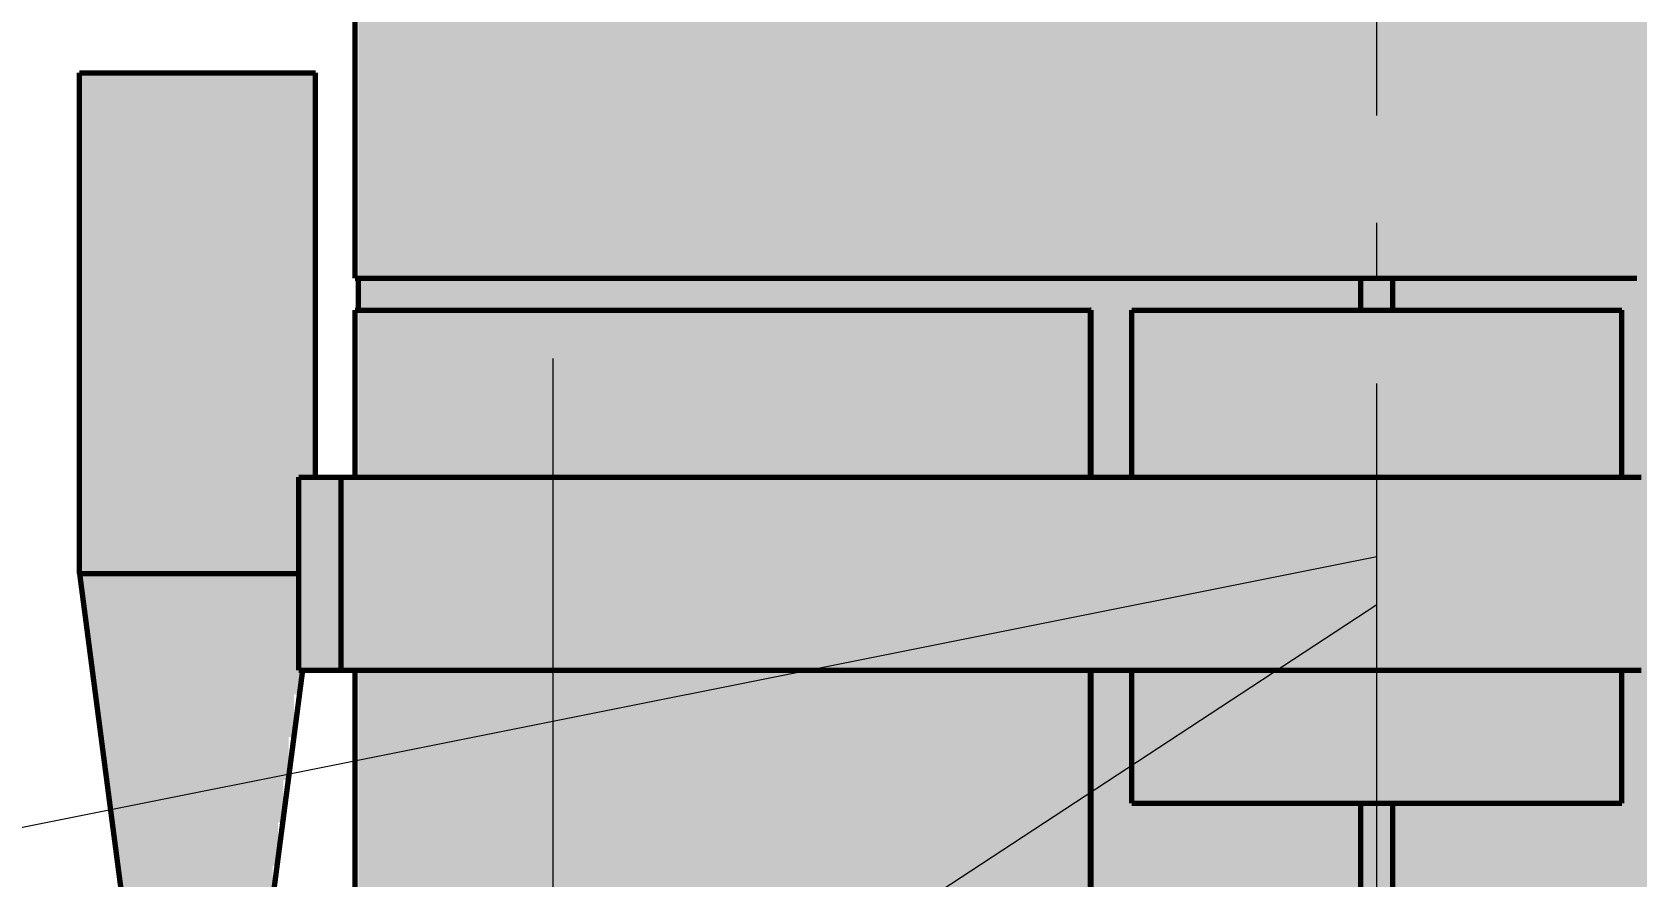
# Model space of a CAD drawing. Header units: millimetres. Extents: x 0 to 2208, y 0 to 420.
# Drawn here: x 1980.29 to 2010.22, y 251.79 to 267.56 of the extents above; entities that cross this region are included whole.
import ezdxf

# ---------------------------------------------------------------- set-up
doc = ezdxf.new("R2010")
doc.units = ezdxf.units.MM
doc.linetypes.add('IRAM-F-TRAZO-PUNTO', pattern=[20, 15, -2, 1, -2])
for name, color, linetype, lineweight in [('01-VISIBLE', 7, 'CONTINUOUS', 70), ('03-EJE', 1, 'IRAM-F-TRAZO-PUNTO', 18), ('04-COTA', 3, 'CONTINUOUS', 18), ('08-FINA', 5, 'CONTINUOUS', 18), ('13-GRAFICA', 30, 'CONTINUOUS', 18)]:
    doc.layers.add(name, color=color, linetype=linetype, lineweight=lineweight)
doc.styles.add('ISO3098', font='isocpeur.ttf')
doc.dimstyles.new('FLAMA-IRAM', dxfattribs={"dimtxt": 3.5, "dimasz": 3.5, "dimexe": 2, "dimexo": 1.5, "dimgap": 1, "dimtad": 1, "dimdec": 1, "dimtxsty": 'ISO3098', "dimblk": 'IRAM_FLECHA', "dimblk1": 'IRAM_FLECHA', "dimblk2": 'IRAM_FLECHA', "dimcen": 2.5, "dimclrd": 256, "dimclre": 256, "dimclrt": 256, "dimazin": 3, "dimtfac": 1, "dimtmove": 0, "dimatfit": 3, "dimlwd": 18, "dimlwe": 18})

# ---------------------------------------------------------------- blocks, each defined once
blk = doc.blocks.new('IRAM_FLECHA')
blk.add_solid([(0, 0), (-1, 0.125), (-1, -0.125)])

msp = doc.modelspace()

# ---------------------------------------------------------------- hatches: boundary and pattern name
at = {"layer": '08-FINA'}
h = msp.add_hatch(color=7, dxfattribs=at)
h.dxf.hatch_style = 1
h.paths.add_polyline_path([(2005.373, 257.767), (2002.843, 257.669), (2003, 256.884)])
h = msp.add_hatch(color=7, dxfattribs=at)
h.dxf.hatch_style = 1
h.paths.add_polyline_path([(2005.373, 256.867), (2003.063, 255.83), (2003.502, 255.161)])
at = {"layer": '13-GRAFICA', "true_color": 0xc4c8ce}
h = msp.add_hatch(color=7, dxfattribs=at)
h.dxf.hatch_style = 1
h.paths.add_polyline_path([(2024.373, 323.5), (2024.373, 259.3), (2020.473, 259.3), (2020.473, 261.8), (2010.673, 261.8), (2010.673, 259.3), (2009.973, 259.3), (2009.973, 262.4), (2005.673, 262.4), (2005.673, 263), (2024.273, 263), (2024.273, 301.2), (2005.673, 301.2), (2005.673, 323), (2005.073, 323), (2005.073, 301.2), (1986.473, 301.2), (1986.473, 263), (2005.073, 263), (2005.073, 262.4), (2000.773, 262.4), (2000.773, 259.3), (2000.073, 259.3), (2000.073, 262.4), (1986.373, 262.4), (1986.373, 323.5)])
at = {"layer": '13-GRAFICA', "true_color": 0xffffff}
h = msp.add_hatch(color=7, dxfattribs=at)
h.dxf.hatch_style = 1
h.paths.add_polyline_path([(1986.473, 263), (1986.473, 301.2), (2024.273, 301.2), (2024.273, 263)])
at = {"layer": '13-GRAFICA', "true_color": 0x005eaa}
h = msp.add_hatch(color=7, dxfattribs=at)
h.dxf.hatch_style = 1
h.paths.add_polyline_path([(1993.697, 265.833), (1993.69, 265.742), (1993.678, 265.652), (1993.662, 265.563), (1993.641, 265.476), (1993.615, 265.39), (1993.586, 265.307), (1993.552, 265.227), (1993.514, 265.149), (1993.472, 265.075), (1993.427, 265.004), (1993.378, 264.938), (1993.326, 264.875), (1993.272, 264.817), (1993.214, 264.764), (1993.154, 264.716), (1993.093, 264.673), (1993.029, 264.635), (1992.964, 264.603), (1992.897, 264.577), (1992.83, 264.556), (1992.762, 264.541), (1992.694, 264.532), (1992.626, 264.529), (1992.558, 264.532), (1992.491, 264.541), (1992.424, 264.556), (1992.359, 264.577), (1992.295, 264.603), (1992.233, 264.635), (1992.172, 264.673), (1992.114, 264.716), (1992.058, 264.764), (1992.005, 264.817), (1991.955, 264.875), (1991.907, 264.938), (1991.863, 265.004), (1991.822, 265.075), (1991.785, 265.149), (1991.751, 265.227), (1991.72, 265.307), (1991.694, 265.39), (1991.672, 265.476), (1991.653, 265.563), (1991.639, 265.652), (1991.628, 265.742), (1991.622, 265.833), (1991.62, 265.924), (1991.622, 266.015), (1991.628, 266.106), (1991.639, 266.196), (1991.653, 266.285), (1991.672, 266.373), (1991.694, 266.458), (1991.72, 266.541), (1991.751, 266.622), (1991.785, 266.699), (1991.822, 266.773), (1991.863, 266.844), (1991.907, 266.911), (1991.955, 266.973), (1992.005, 267.031), (1992.058, 267.084), (1992.114, 267.132), (1992.172, 267.175), (1992.233, 267.213), (1992.295, 267.245), (1992.359, 267.272), (1992.424, 267.292), (1992.491, 267.307), (1992.558, 267.316), (1992.626, 267.319), (1992.694, 267.316), (1992.762, 267.307), (1992.83, 267.292), (1992.897, 267.272), (1992.964, 267.245), (1993.029, 267.213), (1993.093, 267.175), (1993.154, 267.132), (1993.214, 267.084), (1993.272, 267.031), (1993.326, 266.973), (1993.378, 266.911), (1993.427, 266.844), (1993.472, 266.773), (1993.514, 266.699), (1993.552, 266.622), (1993.586, 266.541), (1993.615, 266.458), (1993.641, 266.373), (1993.662, 266.285), (1993.678, 266.196), (1993.69, 266.106), (1993.697, 266.015), (1993.699, 265.924)])
at = {"layer": '13-GRAFICA', "true_color": 0x009146}
h = msp.add_hatch(color=7, dxfattribs=at)
h.dxf.hatch_style = 1
h.paths.add_polyline_path([(1999.869, 265.833), (1999.86, 265.742), (1999.846, 265.652), (1999.826, 265.563), (1999.801, 265.476), (1999.77, 265.39), (1999.734, 265.307), (1999.693, 265.227), (1999.647, 265.149), (1999.596, 265.075), (1999.541, 265.004), (1999.482, 264.938), (1999.418, 264.875), (1999.351, 264.817), (1999.281, 264.764), (1999.207, 264.716), (1999.131, 264.673), (1999.053, 264.635), (1998.972, 264.603), (1998.89, 264.577), (1998.806, 264.556), (1998.722, 264.541), (1998.637, 264.532), (1998.551, 264.529), (1998.466, 264.532), (1998.382, 264.541), (1998.298, 264.556), (1998.215, 264.577), (1998.134, 264.603), (1998.055, 264.635), (1997.979, 264.673), (1997.904, 264.716), (1997.833, 264.764), (1997.765, 264.817), (1997.7, 264.875), (1997.639, 264.938), (1997.582, 265.004), (1997.529, 265.075), (1997.481, 265.149), (1997.437, 265.227), (1997.398, 265.307), (1997.364, 265.39), (1997.334, 265.476), (1997.31, 265.563), (1997.292, 265.652), (1997.278, 265.742), (1997.27, 265.833), (1997.267, 265.924), (1997.27, 266.015), (1997.278, 266.106), (1997.292, 266.196), (1997.31, 266.285), (1997.334, 266.373), (1997.364, 266.458), (1997.398, 266.541), (1997.437, 266.622), (1997.481, 266.699), (1997.529, 266.773), (1997.582, 266.844), (1997.639, 266.911), (1997.7, 266.973), (1997.765, 267.031), (1997.833, 267.084), (1997.904, 267.132), (1997.979, 267.175), (1998.055, 267.213), (1998.134, 267.245), (1998.215, 267.272), (1998.298, 267.292), (1998.382, 267.307), (1998.466, 267.316), (1998.551, 267.319), (1998.637, 267.316), (1998.722, 267.307), (1998.806, 267.292), (1998.89, 267.272), (1998.972, 267.245), (1999.053, 267.213), (1999.131, 267.175), (1999.207, 267.132), (1999.281, 267.084), (1999.351, 267.031), (1999.418, 266.973), (1999.482, 266.911), (1999.541, 266.844), (1999.596, 266.773), (1999.647, 266.699), (1999.693, 266.622), (1999.734, 266.541), (1999.77, 266.458), (1999.801, 266.373), (1999.826, 266.285), (1999.846, 266.196), (1999.86, 266.106), (1999.869, 266.015), (1999.872, 265.924)])
at = {"layer": '13-GRAFICA', "true_color": 0xffd200}
h = msp.add_hatch(color=7, dxfattribs=at)
h.dxf.hatch_style = 1
h.paths.add_polyline_path([(2006.764, 265.833), (2006.755, 265.742), (2006.74, 265.652), (2006.719, 265.563), (2006.693, 265.476), (2006.661, 265.39), (2006.623, 265.307), (2006.58, 265.227), (2006.532, 265.149), (2006.479, 265.075), (2006.421, 265.004), (2006.359, 264.938), (2006.292, 264.875), (2006.222, 264.817), (2006.148, 264.764), (2006.07, 264.716), (2005.99, 264.673), (2005.907, 264.635), (2005.821, 264.603), (2005.734, 264.577), (2005.645, 264.556), (2005.555, 264.541), (2005.464, 264.532), (2005.373, 264.529), (2005.282, 264.532), (2005.191, 264.541), (2005.101, 264.556), (2005.012, 264.577), (2004.925, 264.603), (2004.839, 264.635), (2004.756, 264.673), (2004.676, 264.716), (2004.598, 264.764), (2004.524, 264.817), (2004.454, 264.875), (2004.387, 264.938), (2004.325, 265.004), (2004.267, 265.075), (2004.214, 265.149), (2004.166, 265.227), (2004.123, 265.307), (2004.085, 265.39), (2004.053, 265.476), (2004.027, 265.563), (2004.006, 265.652), (2003.991, 265.742), (2003.982, 265.833), (2003.979, 265.924), (2003.982, 266.015), (2003.991, 266.106), (2004.006, 266.196), (2004.027, 266.285), (2004.053, 266.373), (2004.085, 266.458), (2004.123, 266.541), (2004.166, 266.622), (2004.214, 266.699), (2004.267, 266.773), (2004.325, 266.844), (2004.387, 266.911), (2004.454, 266.973), (2004.524, 267.031), (2004.598, 267.084), (2004.676, 267.132), (2004.756, 267.175), (2004.839, 267.213), (2004.925, 267.245), (2005.012, 267.272), (2005.101, 267.292), (2005.191, 267.307), (2005.282, 267.316), (2005.373, 267.319), (2005.464, 267.316), (2005.555, 267.307), (2005.645, 267.292), (2005.734, 267.272), (2005.821, 267.245), (2005.907, 267.213), (2005.99, 267.175), (2006.07, 267.132), (2006.148, 267.084), (2006.222, 267.031), (2006.292, 266.973), (2006.359, 266.911), (2006.421, 266.844), (2006.479, 266.773), (2006.532, 266.699), (2006.58, 266.622), (2006.623, 266.541), (2006.661, 266.458), (2006.693, 266.373), (2006.719, 266.285), (2006.74, 266.196), (2006.755, 266.106), (2006.764, 266.015), (2006.767, 265.924)])
at = {"layer": '13-GRAFICA', "true_color": 0x202020}
h = msp.add_hatch(color=7, dxfattribs=at)
h.dxf.hatch_style = 1
h.paths.add_polyline_path([(1984.673, 251.2), (1984.573, 249.8), (1982.173, 249.8), (1982.073, 250.9), (1981.973, 250.9), (1981.973, 251.7), (1981.873, 251.7), (1981.873, 252.5), (1981.773, 252.5), (1981.773, 253.2), (1981.673, 253.2), (1981.673, 254), (1981.573, 254), (1981.573, 254.8), (1981.473, 254.8), (1981.473, 255.5), (1981.373, 255.5), (1981.373, 256.3), (1981.273, 256.3), (1981.273, 257.1), (1981.173, 257.1), (1981.173, 266.8), (1985.573, 266.8), (1985.573, 259.3), (1985.273, 259.3), (1985.273, 255.2), (1985.173, 255.2), (1985.173, 254.4), (1985.073, 254.4), (1985.073, 253.6), (1984.973, 253.6), (1984.973, 252.8), (1984.873, 252.8), (1984.873, 252), (1984.773, 252), (1984.773, 251.2)])
at = {"layer": '13-GRAFICA', "true_color": 0xc81e2d}
h = msp.add_hatch(color=7, dxfattribs=at)
h.dxf.hatch_style = 1
h.paths.add_polyline_path([(1986.554, 264.129), (1986.714, 264.129), (1986.907, 264.129), (1987.131, 264.129), (1987.386, 264.129), (1987.672, 264.129), (1987.989, 264.129), (1988.335, 264.129), (1988.711, 264.129), (1989.115, 264.129), (1989.548, 264.129), (1990.007, 264.129), (1990.493, 264.129), (1991.004, 264.129), (1991.54, 264.129), (1992.099, 264.129), (1992.682, 264.129), (1993.286, 264.129), (1993.911, 264.129), (1994.556, 264.129), (1995.219, 264.129), (1995.899, 264.129), (1996.596, 264.129), (1997.308, 264.129), (1998.034, 264.129), (1998.772, 264.129), (1999.522, 264.129), (2000.281, 264.129), (2001.05, 264.129), (2001.826, 264.129), (2002.608, 264.129), (2003.394, 264.129), (2004.184, 264.129), (2004.977, 264.129), (2005.769, 264.129), (2006.562, 264.129), (2007.352, 264.129), (2008.138, 264.129), (2008.92, 264.129), (2009.696, 264.129), (2010.465, 264.129), (2011.224, 264.129), (2011.974, 264.129), (2012.712, 264.129), (2013.438, 264.129), (2014.15, 264.129), (2014.847, 264.129), (2015.527, 264.129), (2016.19, 264.129), (2016.835, 264.129), (2017.46, 264.129), (2018.064, 264.129), (2018.647, 264.129), (2019.206, 264.129), (2019.742, 264.129), (2020.253, 264.129), (2020.739, 264.129), (2021.198, 264.129), (2021.631, 264.129), (2022.035, 264.129), (2022.411, 264.129), (2022.757, 264.129), (2023.074, 264.129), (2023.36, 264.129), (2023.615, 264.129), (2023.839, 264.129), (2024.032, 264.129), (2024.192, 264.129), (2024.273, 264.129), (2024.273, 263), (1986.473, 263), (1986.473, 264.129)])
at = {"layer": '13-GRAFICA', "true_color": 0xc4c8ce}
h = msp.add_hatch(color=7, dxfattribs=at)
h.dxf.hatch_style = 1
h.paths.add_polyline_path([(2005.673, 263), (2005.673, 262.4), (2005.073, 262.4), (2005.073, 263)])
at = {"layer": '13-GRAFICA', "true_color": 0xffffff}
h = msp.add_hatch(color=7, dxfattribs=at)
h.dxf.hatch_style = 1
h.paths.add_polyline_path([(1986.373, 262.4), (2000.073, 262.4), (2000.073, 259.3), (1986.373, 259.3)])
at = {"layer": '13-GRAFICA', "true_color": 0xe1e1e1}
h = msp.add_hatch(color=7, dxfattribs=at)
h.dxf.hatch_style = 1
h.paths.add_polyline_path([(2000.073, 260.2), (1986.373, 260.2), (1986.373, 262.4), (2000.073, 262.4)])
at = {"layer": '13-GRAFICA', "true_color": 0xd7beeb}
h = msp.add_hatch(color=7, dxfattribs=at)
h.dxf.hatch_style = 1
h.paths.add_polyline_path([(2000.773, 262.4), (2001.273, 262.4), (2001.273, 259.3), (2001.273, 255.6), (2001.273, 253.2), (2000.773, 253.2)])
at = {"layer": '13-GRAFICA', "true_color": 0x6e46a0}
h = msp.add_hatch(color=7, dxfattribs=at)
h.dxf.hatch_style = 1
h.paths.add_polyline_path([(2001.273, 262.4), (2001.273, 259.3), (2001.273, 255.6), (2001.273, 253.2), (2000.773, 253.2), (2000.773, 262.4)])
at = {"layer": '13-GRAFICA', "true_color": 0xd7beeb}
h = msp.add_hatch(color=7, dxfattribs=at)
h.dxf.hatch_style = 1
h.paths.add_polyline_path([(2006.473, 262.4), (2006.473, 259.3), (2001.273, 259.3), (2001.273, 262.4)])
at = {"layer": '13-GRAFICA', "true_color": 0x6e46a0}
h = msp.add_hatch(color=7, dxfattribs=at)
h.dxf.hatch_style = 1
h.paths.add_polyline_path([(2001.526, 262.4), (2001.526, 261.647), (2001.526, 260.053), (2001.526, 259.3), (2001.273, 259.3), (2001.273, 262.4)])
h = msp.add_hatch(color=7, dxfattribs=at)
h.dxf.hatch_style = 1
h.paths.add_polyline_path([(2006.473, 262.4), (2006.473, 261.647), (2001.526, 261.647), (2001.526, 262.4)])
at = {"layer": '13-GRAFICA', "true_color": 0xd7beeb}
h = msp.add_hatch(color=7, dxfattribs=at)
h.dxf.hatch_style = 1
h.paths.add_polyline_path([(2006.973, 262.4), (2006.973, 259.3), (2006.973, 255.6), (2006.973, 253.2), (2006.473, 253.2), (2006.473, 255.6), (2006.473, 259.3), (2006.473, 262.4)])
at = {"layer": '13-GRAFICA', "true_color": 0x6e46a0}
h = msp.add_hatch(color=7, dxfattribs=at)
h.dxf.hatch_style = 1
h.paths.add_polyline_path([(2006.973, 262.4), (2006.973, 261.647), (2006.473, 261.647), (2006.473, 262.4)])
at = {"layer": '13-GRAFICA', "true_color": 0xd7beeb}
h = msp.add_hatch(color=7, dxfattribs=at)
h.dxf.hatch_style = 1
h.paths.add_polyline_path([(2009.773, 262.4), (2009.773, 259.3), (2006.973, 259.3), (2006.973, 262.4)])
at = {"layer": '13-GRAFICA', "true_color": 0x6e46a0}
h = msp.add_hatch(color=7, dxfattribs=at)
h.dxf.hatch_style = 1
h.paths.add_polyline_path([(2009.22, 262.4), (2009.22, 261.647), (2006.973, 261.647), (2006.973, 262.4)])
h = msp.add_hatch(color=7, dxfattribs=at)
h.dxf.hatch_style = 1
h.paths.add_polyline_path([(2009.773, 262.4), (2009.773, 259.3), (2009.22, 259.3), (2009.22, 260.053), (2009.22, 261.647), (2009.22, 262.4)])
at = {"layer": '13-GRAFICA', "true_color": 0xd7beeb}
h = msp.add_hatch(color=7, dxfattribs=at)
h.dxf.hatch_style = 1
h.paths.add_polyline_path([(2009.973, 262.4), (2009.973, 253.2), (2009.773, 253.2), (2009.773, 255.6), (2009.773, 259.3), (2009.773, 262.4)])
at = {"layer": '13-GRAFICA', "true_color": 0x6e46a0}
h = msp.add_hatch(color=7, dxfattribs=at)
h.dxf.hatch_style = 1
h.paths.add_polyline_path([(2009.973, 262.4), (2009.973, 253.2), (2009.773, 253.2), (2009.773, 255.6), (2009.773, 259.3), (2009.773, 262.4)])
h = msp.add_hatch(color=7, dxfattribs=at)
h.dxf.hatch_style = 1
h.paths.add_polyline_path([(2001.526, 259.3), (2001.526, 260.053), (2006.473, 260.053), (2006.473, 259.3)])
h = msp.add_hatch(color=7, dxfattribs=at)
h.dxf.hatch_style = 1
h.paths.add_polyline_path([(2006.973, 255.6), (2006.973, 254.847), (2006.899, 254.85), (2006.826, 254.861), (2006.754, 254.879), (2006.723, 254.89), (2006.692, 254.879), (2006.62, 254.861), (2006.547, 254.85), (2006.473, 254.847), (2006.473, 255.6), (2006.473, 259.3), (2006.473, 260.053), (2006.547, 260.05), (2006.62, 260.039), (2006.692, 260.021), (2006.723, 260.01), (2006.754, 260.021), (2006.826, 260.039), (2006.899, 260.05), (2006.973, 260.053), (2006.973, 259.3)])
h = msp.add_hatch(color=7, dxfattribs=at)
h.dxf.hatch_style = 1
h.paths.add_polyline_path([(2006.973, 259.3), (2006.973, 260.053), (2009.22, 260.053), (2009.22, 259.3)])
at = {"layer": '13-GRAFICA', "true_color": 0x202020}
h = msp.add_hatch(color=7, dxfattribs=at)
h.dxf.hatch_style = 1
h.paths.add_polyline_path([(2000.773, 259.3), (2000.773, 255.6), (1985.273, 255.6), (1985.273, 259.3)])
h = msp.add_hatch(color=7, dxfattribs=at)
h.dxf.hatch_style = 1
h.paths.add_polyline_path([(2006.473, 255.6), (2001.273, 255.6), (2001.273, 259.3), (2006.473, 259.3)])
h = msp.add_hatch(color=7, dxfattribs=at)
h.dxf.hatch_style = 1
h.paths.add_polyline_path([(2009.773, 255.6), (2006.973, 255.6), (2006.973, 259.3), (2009.773, 259.3)])
h = msp.add_hatch(color=7, dxfattribs=at)
h.dxf.hatch_style = 1
h.paths.add_polyline_path([(2009.973, 255.6), (2009.973, 259.3), (2010.673, 259.3), (2010.673, 255.6)])
at = {"layer": '13-GRAFICA', "true_color": 0xffffff}
h = msp.add_hatch(color=7, dxfattribs=at)
h.dxf.hatch_style = 1
h.paths.add_polyline_path([(1986.373, 255.6), (2000.073, 255.6), (2000.073, 251.4), (1986.373, 251.4)])
at = {"layer": '13-GRAFICA', "true_color": 0xc4c8ce}
h = msp.add_hatch(color=7, dxfattribs=at)
h.dxf.hatch_style = 1
h.paths.add_polyline_path([(2000.073, 251.4), (2000.073, 255.6), (2000.773, 255.6), (2000.773, 253.2), (2002.073, 253.2), (2002.073, 231.8), (2001.473, 231.8), (2001.473, 231.9), (1999.773, 231.9), (1999.773, 231.8), (1999.373, 231.8), (1999.373, 251.4)])
at = {"layer": '13-GRAFICA', "true_color": 0xd7beeb}
h = msp.add_hatch(color=7, dxfattribs=at)
h.dxf.hatch_style = 1
h.paths.add_polyline_path([(2001.273, 253.2), (2001.273, 255.6), (2006.473, 255.6), (2006.473, 253.2)])
at = {"layer": '13-GRAFICA', "true_color": 0x6e46a0}
h = msp.add_hatch(color=7, dxfattribs=at)
h.dxf.hatch_style = 1
h.paths.add_polyline_path([(2001.273, 253.2), (2001.273, 255.6), (2001.526, 255.6), (2001.526, 254.847), (2001.526, 253.953), (2001.526, 253.2)])
h = msp.add_hatch(color=7, dxfattribs=at)
h.dxf.hatch_style = 1
h.paths.add_polyline_path([(2006.473, 255.6), (2006.473, 254.847), (2001.526, 254.847), (2001.526, 255.6)])
at = {"layer": '13-GRAFICA', "true_color": 0xd7beeb}
h = msp.add_hatch(color=7, dxfattribs=at)
h.dxf.hatch_style = 1
h.paths.add_polyline_path([(2006.973, 253.2), (2006.973, 255.6), (2009.773, 255.6), (2009.773, 253.2)])
at = {"layer": '13-GRAFICA', "true_color": 0x6e46a0}
h = msp.add_hatch(color=7, dxfattribs=at)
h.dxf.hatch_style = 1
h.paths.add_polyline_path([(2009.22, 255.6), (2009.22, 254.847), (2006.973, 254.847), (2006.973, 255.6)])
at = {"layer": '13-GRAFICA', "true_color": 0xc4c8ce}
h = msp.add_hatch(color=7, dxfattribs=at)
h.dxf.hatch_style = 1
h.paths.add_polyline_path([(2009.973, 253.2), (2009.973, 255.6), (2010.673, 255.6), (2010.673, 253.8), (2011.373, 253.8), (2011.373, 231.8), (2010.773, 231.8), (2010.773, 231.9), (2008.873, 231.9), (2008.873, 231.8), (2008.373, 231.8), (2008.373, 253.2)])
at = {"layer": '13-GRAFICA', "true_color": 0x6e46a0}
h = msp.add_hatch(color=7, dxfattribs=at)
h.dxf.hatch_style = 1
h.paths.add_polyline_path([(2009.22, 253.2), (2009.22, 253.953), (2009.22, 254.847), (2009.22, 255.6), (2009.773, 255.6), (2009.773, 253.2)])
h = msp.add_hatch(color=7, dxfattribs=at)
h.dxf.hatch_style = 1
h.paths.add_polyline_path([(2001.526, 253.2), (2001.526, 253.953), (2006.473, 253.953), (2006.473, 253.2)])
h = msp.add_hatch(color=7, dxfattribs=at)
h.dxf.hatch_style = 1
h.paths.add_polyline_path([(2006.473, 253.2), (2006.473, 253.953), (2006.973, 253.953), (2006.973, 253.2)])
h = msp.add_hatch(color=7, dxfattribs=at)
h.dxf.hatch_style = 1
h.paths.add_polyline_path([(2006.973, 253.2), (2006.973, 253.953), (2009.22, 253.953), (2009.22, 253.2)])
at = {"layer": '13-GRAFICA', "true_color": 0xc4c8ce}
h = msp.add_hatch(color=7, dxfattribs=at)
h.dxf.hatch_style = 1
h.paths.add_polyline_path([(2005.073, 253.2), (2005.073, 231.9), (2004.273, 231.9), (2004.273, 231.8), (2003.873, 231.8), (2003.873, 231.6), (2005.073, 231.5), (2005.073, 229.2), (2005.673, 229.2), (2005.673, 231.5), (2006.973, 231.6), (2006.973, 231.8), (2005.673, 231.9), (2005.673, 253.2), (2008.373, 253.2), (2008.373, 231.8), (2008.373, 231.6), (2008.373, 229), (2002.073, 229), (2002.073, 231.6), (2002.073, 231.8), (2002.073, 253.2)])
h = msp.add_hatch(color=7, dxfattribs=at)
h.dxf.hatch_style = 1
h.paths.add_polyline_path([(2006.973, 231.6), (2005.673, 231.5), (2005.673, 229.2), (2005.073, 229.2), (2005.073, 231.5), (2003.873, 231.6), (2003.873, 231.8), (2005.073, 231.9), (2005.073, 253.2), (2005.673, 253.2), (2005.673, 231.9), (2006.973, 231.8)])

# ---------------------------------------------------------------- linework, layer by layer
at = {"layer": '01-VISIBLE'}
for p, q in [((1986.313, 262.967), (1986.313, 301.233)), ((1981.173, 257.45), (1981.173, 266.8)), ((1985.573, 259.25), (1985.573, 266.8)), ((1986.373, 262.367), (1986.373, 262.967)), ((2005.073, 262.367), (2005.073, 262.967)), ((2005.673, 262.367), (2005.673, 262.967)), ((1986.313, 259.25), (1986.313, 262.367)), ((2000.029, 259.25), (2000.029, 262.367)), ((2000.045, 262.367), (2000.029, 262.367)), ((2000.045, 259.25), (2000.045, 262.367)), ((2000.803, 259.25), (2000.803, 262.367)), ((2009.943, 259.25), (2009.943, 262.367)), ((1985.264, 259.25), (1986.05, 259.25)), ((1985.264, 255.65), (1985.264, 259.25)), ((1986.05, 255.65), (1986.05, 259.25)), ((1981.173, 257.45), (1982.173, 249.8)), ((1984.573, 249.8), (1985.338, 255.65)), ((1985.264, 255.65), (1986.05, 255.65)), ((1986.313, 251.367), (1986.313, 255.65)), ((2000.029, 251.367), (2000.029, 255.65)), ((2000.045, 251.367), (2000.045, 255.65)), ((2000.803, 253.167), (2000.803, 255.65)), ((2009.943, 253.167), (2009.943, 255.65)), ((2005.073, 229.2), (2005.073, 253.167)), ((2005.673, 229.2), (2005.673, 253.167))]:
    msp.add_line(p, q, dxfattribs=at)
for points in [[(1981.173, 266.8), (1981.273, 266.8), (1981.373, 266.8), (1981.473, 266.8), (1981.573, 266.8), (1981.673, 266.8), (1981.773, 266.8), (1981.873, 266.8), (1981.973, 266.8), (1982.073, 266.8), (1982.173, 266.8), (1982.273, 266.8), (1982.373, 266.8), (1982.473, 266.8), (1982.573, 266.8), (1982.673, 266.8), (1982.773, 266.8), (1982.873, 266.8), (1982.973, 266.8), (1983.073, 266.8), (1983.173, 266.8), (1983.273, 266.8), (1983.373, 266.8), (1983.473, 266.8), (1983.573, 266.8), (1983.673, 266.8), (1983.773, 266.8), (1983.873, 266.8), (1983.973, 266.8), (1984.073, 266.8), (1984.173, 266.8), (1984.273, 266.8), (1984.373, 266.8), (1984.473, 266.8), (1984.573, 266.8), (1984.673, 266.8), (1984.773, 266.8), (1984.873, 266.8), (1984.973, 266.8), (1985.073, 266.8), (1985.173, 266.8), (1985.273, 266.8), (1985.373, 266.8), (1985.473, 266.8), (1985.573, 266.8)], [(1986.313, 262.967), (1986.413, 262.967), (1986.513, 262.967), (1986.613, 262.967), (1986.713, 262.967), (1986.813, 262.967), (1986.913, 262.967), (1987.013, 262.967), (1987.113, 262.967), (1987.213, 262.967), (1987.314, 262.967), (1987.414, 262.967), (1987.514, 262.967), (1987.614, 262.967), (1987.714, 262.967), (1987.814, 262.967), (1987.914, 262.967), (1988.014, 262.967), (1988.114, 262.967), (1988.214, 262.967), (1988.314, 262.967), (1988.414, 262.967), (1988.514, 262.967), (1988.614, 262.967), (1988.714, 262.967), (1988.814, 262.967), (1988.914, 262.967), (1989.014, 262.967), (1989.114, 262.967), (1989.215, 262.967), (1989.315, 262.967), (1989.415, 262.967), (1989.515, 262.967), (1989.615, 262.967), (1989.715, 262.967), (1989.815, 262.967), (1989.915, 262.967), (1990.015, 262.967), (1990.115, 262.967), (1990.215, 262.967), (1990.315, 262.967), (1990.415, 262.967), (1990.515, 262.967), (1990.615, 262.967), (1990.715, 262.967), (1990.815, 262.967), (1990.915, 262.967), (1991.015, 262.967), (1991.116, 262.967), (1991.216, 262.967), (1991.316, 262.967), (1991.416, 262.967), (1991.516, 262.967), (1991.616, 262.967), (1991.716, 262.967), (1991.816, 262.967), (1991.916, 262.967), (1992.016, 262.967), (1992.116, 262.967), (1992.216, 262.967), (1992.316, 262.967), (1992.416, 262.967), (1992.516, 262.967), (1992.616, 262.967), (1992.716, 262.967), (1992.816, 262.967), (1992.916, 262.967), (1993.017, 262.967), (1993.117, 262.967), (1993.217, 262.967), (1993.317, 262.967), (1993.417, 262.967), (1993.517, 262.967), (1993.617, 262.967), (1993.717, 262.967), (1993.817, 262.967), (1993.917, 262.967), (1994.017, 262.967), (1994.117, 262.967), (1994.217, 262.967), (1994.317, 262.967), (1994.417, 262.967), (1994.517, 262.967), (1994.617, 262.967), (1994.717, 262.967), (1994.817, 262.967), (1994.918, 262.967), (1995.018, 262.967), (1995.118, 262.967), (1995.218, 262.967), (1995.318, 262.967), (1995.418, 262.967), (1995.518, 262.967), (1995.618, 262.967), (1995.718, 262.967), (1995.818, 262.967), (1995.918, 262.967), (1996.018, 262.967), (1996.118, 262.967), (1996.218, 262.967), (1996.318, 262.967), (1996.418, 262.967), (1996.518, 262.967), (1996.618, 262.967), (1996.718, 262.967), (1996.819, 262.967), (1996.919, 262.967), (1997.019, 262.967), (1997.119, 262.967), (1997.219, 262.967), (1997.319, 262.967), (1997.419, 262.967), (1997.519, 262.967), (1997.619, 262.967), (1997.719, 262.967), (1997.819, 262.967), (1997.919, 262.967), (1998.019, 262.967), (1998.119, 262.967), (1998.219, 262.967), (1998.319, 262.967), (1998.419, 262.967), (1998.519, 262.967), (1998.619, 262.967), (1998.72, 262.967), (1998.82, 262.967), (1998.92, 262.967), (1999.02, 262.967), (1999.12, 262.967), (1999.22, 262.967), (1999.32, 262.967), (1999.42, 262.967), (1999.52, 262.967), (1999.62, 262.967), (1999.72, 262.967), (1999.82, 262.967), (1999.92, 262.967), (2000.02, 262.967), (2000.12, 262.967), (2000.22, 262.967), (2000.32, 262.967), (2000.42, 262.967), (2000.52, 262.967), (2000.621, 262.967), (2000.721, 262.967), (2000.821, 262.967), (2000.921, 262.967), (2001.021, 262.967), (2001.121, 262.967), (2001.221, 262.967), (2001.321, 262.967), (2001.421, 262.967), (2001.521, 262.967), (2001.621, 262.967), (2001.721, 262.967), (2001.821, 262.967), (2001.921, 262.967), (2002.021, 262.967), (2002.121, 262.967), (2002.221, 262.967), (2002.321, 262.967), (2002.421, 262.967), (2002.522, 262.967), (2002.622, 262.967), (2002.722, 262.967), (2002.822, 262.967), (2002.922, 262.967), (2003.022, 262.967), (2003.122, 262.967), (2003.222, 262.967), (2003.322, 262.967), (2003.422, 262.967), (2003.522, 262.967), (2003.622, 262.967), (2003.722, 262.967), (2003.822, 262.967), (2003.922, 262.967), (2004.022, 262.967), (2004.122, 262.967), (2004.222, 262.967), (2004.322, 262.967), (2004.423, 262.967), (2004.523, 262.967), (2004.623, 262.967), (2004.723, 262.967), (2004.823, 262.967), (2004.923, 262.967), (2005.023, 262.967), (2005.123, 262.967), (2005.223, 262.967), (2005.323, 262.967), (2005.423, 262.967), (2005.523, 262.967), (2005.623, 262.967), (2005.723, 262.967), (2005.823, 262.967), (2005.923, 262.967), (2006.023, 262.967), (2006.123, 262.967), (2006.223, 262.967), (2006.323, 262.967), (2006.424, 262.967), (2006.524, 262.967), (2006.624, 262.967), (2006.724, 262.967), (2006.824, 262.967), (2006.924, 262.967), (2007.024, 262.967), (2007.124, 262.967), (2007.224, 262.967), (2007.324, 262.967), (2007.424, 262.967), (2007.524, 262.967), (2007.624, 262.967), (2007.724, 262.967), (2007.824, 262.967), (2007.924, 262.967), (2008.024, 262.967), (2008.124, 262.967), (2008.224, 262.967), (2008.325, 262.967), (2008.425, 262.967), (2008.525, 262.967), (2008.625, 262.967), (2008.725, 262.967), (2008.825, 262.967), (2008.925, 262.967), (2009.025, 262.967), (2009.125, 262.967), (2009.225, 262.967), (2009.325, 262.967), (2009.425, 262.967), (2009.525, 262.967), (2009.625, 262.967), (2009.725, 262.967), (2009.825, 262.967), (2009.925, 262.967), (2010.025, 262.967), (2010.125, 262.967), (2010.226, 262.967)], [(1986.313, 262.367), (1986.413, 262.367), (1986.513, 262.367), (1986.613, 262.367), (1986.713, 262.367), (1986.814, 262.367), (1986.914, 262.367), (1987.014, 262.367), (1987.114, 262.367), (1987.214, 262.367), (1987.314, 262.367), (1987.414, 262.367), (1987.514, 262.367), (1987.614, 262.367), (1987.715, 262.367), (1987.815, 262.367), (1987.915, 262.367), (1988.015, 262.367), (1988.115, 262.367), (1988.215, 262.367), (1988.315, 262.367), (1988.415, 262.367), (1988.516, 262.367), (1988.616, 262.367), (1988.716, 262.367), (1988.816, 262.367), (1988.916, 262.367), (1989.016, 262.367), (1989.116, 262.367), (1989.216, 262.367), (1989.316, 262.367), (1989.417, 262.367), (1989.517, 262.367), (1989.617, 262.367), (1989.717, 262.367), (1989.817, 262.367), (1989.917, 262.367), (1990.017, 262.367), (1990.117, 262.367), (1990.217, 262.367), (1990.318, 262.367), (1990.418, 262.367), (1990.518, 262.367), (1990.618, 262.367), (1990.718, 262.367), (1990.818, 262.367), (1990.918, 262.367), (1991.018, 262.367), (1991.118, 262.367), (1991.219, 262.367), (1991.319, 262.367), (1991.419, 262.367), (1991.519, 262.367), (1991.619, 262.367), (1991.719, 262.367), (1991.819, 262.367), (1991.919, 262.367), (1992.019, 262.367), (1992.12, 262.367), (1992.22, 262.367), (1992.32, 262.367), (1992.42, 262.367), (1992.52, 262.367), (1992.62, 262.367), (1992.72, 262.367), (1992.82, 262.367), (1992.921, 262.367), (1993.021, 262.367), (1993.121, 262.367), (1993.221, 262.367), (1993.321, 262.367), (1993.421, 262.367), (1993.521, 262.367), (1993.621, 262.367), (1993.721, 262.367), (1993.822, 262.367), (1993.922, 262.367), (1994.022, 262.367), (1994.122, 262.367), (1994.222, 262.367), (1994.322, 262.367), (1994.422, 262.367), (1994.522, 262.367), (1994.622, 262.367), (1994.723, 262.367), (1994.823, 262.367), (1994.923, 262.367), (1995.023, 262.367), (1995.123, 262.367), (1995.223, 262.367), (1995.323, 262.367), (1995.423, 262.367), (1995.523, 262.367), (1995.624, 262.367), (1995.724, 262.367), (1995.824, 262.367), (1995.924, 262.367), (1996.024, 262.367), (1996.124, 262.367), (1996.224, 262.367), (1996.324, 262.367), (1996.424, 262.367), (1996.525, 262.367), (1996.625, 262.367), (1996.725, 262.367), (1996.825, 262.367), (1996.925, 262.367), (1997.025, 262.367), (1997.125, 262.367), (1997.225, 262.367), (1997.326, 262.367), (1997.426, 262.367), (1997.526, 262.367), (1997.626, 262.367), (1997.726, 262.367), (1997.826, 262.367), (1997.926, 262.367), (1998.026, 262.367), (1998.126, 262.367), (1998.227, 262.367), (1998.327, 262.367), (1998.427, 262.367), (1998.527, 262.367), (1998.627, 262.367), (1998.727, 262.367), (1998.827, 262.367), (1998.927, 262.367), (1999.027, 262.367), (1999.128, 262.367), (1999.228, 262.367), (1999.328, 262.367), (1999.428, 262.367), (1999.528, 262.367), (1999.628, 262.367), (1999.728, 262.367), (1999.828, 262.367), (1999.928, 262.367), (2000.029, 262.367)], [(2000.803, 262.367), (2000.904, 262.367), (2001.004, 262.367), (2001.105, 262.367), (2001.205, 262.367), (2001.306, 262.367), (2001.406, 262.367), (2001.506, 262.367), (2001.607, 262.367), (2001.707, 262.367), (2001.808, 262.367), (2001.908, 262.367), (2002.009, 262.367), (2002.109, 262.367), (2002.209, 262.367), (2002.31, 262.367), (2002.41, 262.367), (2002.511, 262.367), (2002.611, 262.367), (2002.712, 262.367), (2002.812, 262.367), (2002.912, 262.367), (2003.013, 262.367), (2003.113, 262.367), (2003.214, 262.367), (2003.314, 262.367), (2003.415, 262.367), (2003.515, 262.367), (2003.615, 262.367), (2003.716, 262.367), (2003.816, 262.367), (2003.917, 262.367), (2004.017, 262.367), (2004.118, 262.367), (2004.218, 262.367), (2004.318, 262.367), (2004.419, 262.367), (2004.519, 262.367), (2004.62, 262.367), (2004.72, 262.367), (2004.821, 262.367), (2004.921, 262.367), (2005.021, 262.367), (2005.122, 262.367), (2005.222, 262.367), (2005.323, 262.367), (2005.423, 262.367), (2005.524, 262.367), (2005.624, 262.367), (2005.725, 262.367), (2005.825, 262.367), (2005.925, 262.367), (2006.026, 262.367), (2006.126, 262.367), (2006.227, 262.367), (2006.327, 262.367), (2006.428, 262.367), (2006.528, 262.367), (2006.628, 262.367), (2006.729, 262.367), (2006.829, 262.367), (2006.93, 262.367), (2007.03, 262.367), (2007.131, 262.367), (2007.231, 262.367), (2007.331, 262.367), (2007.432, 262.367), (2007.532, 262.367), (2007.633, 262.367), (2007.733, 262.367), (2007.834, 262.367), (2007.934, 262.367), (2008.034, 262.367), (2008.135, 262.367), (2008.235, 262.367), (2008.336, 262.367), (2008.436, 262.367), (2008.537, 262.367), (2008.637, 262.367), (2008.737, 262.367), (2008.838, 262.367), (2008.938, 262.367), (2009.039, 262.367), (2009.139, 262.367), (2009.24, 262.367), (2009.34, 262.367), (2009.44, 262.367), (2009.541, 262.367), (2009.641, 262.367), (2009.742, 262.367), (2009.842, 262.367), (2009.943, 262.367)], [(1986.05, 259.25), (1986.15, 259.25), (1986.251, 259.25), (1986.351, 259.25), (1986.451, 259.25), (1986.551, 259.25), (1986.652, 259.25), (1986.752, 259.25), (1986.852, 259.25), (1986.952, 259.25), (1987.052, 259.25), (1987.153, 259.25), (1987.253, 259.25), (1987.353, 259.25), (1987.453, 259.25), (1987.553, 259.25), (1987.654, 259.25), (1987.754, 259.25), (1987.854, 259.25), (1987.954, 259.25), (1988.055, 259.25), (1988.155, 259.25), (1988.255, 259.25), (1988.355, 259.25), (1988.455, 259.25), (1988.556, 259.25), (1988.656, 259.25), (1988.756, 259.25), (1988.856, 259.25), (1988.956, 259.25), (1989.057, 259.25), (1989.157, 259.25), (1989.257, 259.25), (1989.357, 259.25), (1989.458, 259.25), (1989.558, 259.25), (1989.658, 259.25), (1989.758, 259.25), (1989.858, 259.25), (1989.959, 259.25), (1990.059, 259.25), (1990.159, 259.25), (1990.259, 259.25), (1990.359, 259.25), (1990.46, 259.25), (1990.56, 259.25), (1990.66, 259.25), (1990.76, 259.25), (1990.861, 259.25), (1990.961, 259.25), (1991.061, 259.25), (1991.161, 259.25), (1991.261, 259.25), (1991.362, 259.25), (1991.462, 259.25), (1991.562, 259.25), (1991.662, 259.25), (1991.762, 259.25), (1991.863, 259.25), (1991.963, 259.25), (1992.063, 259.25), (1992.163, 259.25), (1992.264, 259.25), (1992.364, 259.25), (1992.464, 259.25), (1992.564, 259.25), (1992.664, 259.25), (1992.765, 259.25), (1992.865, 259.25), (1992.965, 259.25), (1993.065, 259.25), (1993.165, 259.25), (1993.266, 259.25), (1993.366, 259.25), (1993.466, 259.25), (1993.566, 259.25), (1993.667, 259.25), (1993.767, 259.25), (1993.867, 259.25), (1993.967, 259.25), (1994.067, 259.25), (1994.168, 259.25), (1994.268, 259.25), (1994.368, 259.25), (1994.468, 259.25), (1994.568, 259.25), (1994.669, 259.25), (1994.769, 259.25), (1994.869, 259.25), (1994.969, 259.25), (1995.07, 259.25), (1995.17, 259.25), (1995.27, 259.25), (1995.37, 259.25), (1995.47, 259.25), (1995.571, 259.25), (1995.671, 259.25), (1995.771, 259.25), (1995.871, 259.25), (1995.971, 259.25), (1996.072, 259.25), (1996.172, 259.25), (1996.272, 259.25), (1996.372, 259.25), (1996.473, 259.25), (1996.573, 259.25), (1996.673, 259.25), (1996.773, 259.25), (1996.873, 259.25), (1996.974, 259.25), (1997.074, 259.25), (1997.174, 259.25), (1997.274, 259.25), (1997.374, 259.25), (1997.475, 259.25), (1997.575, 259.25), (1997.675, 259.25), (1997.775, 259.25), (1997.876, 259.25), (1997.976, 259.25), (1998.076, 259.25), (1998.176, 259.25), (1998.276, 259.25), (1998.377, 259.25), (1998.477, 259.25), (1998.577, 259.25), (1998.677, 259.25), (1998.777, 259.25), (1998.878, 259.25), (1998.978, 259.25), (1999.078, 259.25), (1999.178, 259.25), (1999.279, 259.25), (1999.379, 259.25), (1999.479, 259.25), (1999.579, 259.25), (1999.679, 259.25), (1999.78, 259.25), (1999.88, 259.25), (1999.98, 259.25), (2000.08, 259.25), (2000.18, 259.25), (2000.281, 259.25), (2000.381, 259.25), (2000.481, 259.25), (2000.581, 259.25), (2000.682, 259.25), (2000.782, 259.25), (2000.882, 259.25), (2000.982, 259.25), (2001.082, 259.25), (2001.183, 259.25), (2001.283, 259.25), (2001.383, 259.25), (2001.483, 259.25), (2001.583, 259.25), (2001.684, 259.25), (2001.784, 259.25), (2001.884, 259.25), (2001.984, 259.25), (2002.085, 259.25), (2002.185, 259.25), (2002.285, 259.25), (2002.385, 259.25), (2002.485, 259.25), (2002.586, 259.25), (2002.686, 259.25), (2002.786, 259.25), (2002.886, 259.25), (2002.986, 259.25), (2003.087, 259.25), (2003.187, 259.25), (2003.287, 259.25), (2003.387, 259.25), (2003.488, 259.25), (2003.588, 259.25), (2003.688, 259.25), (2003.788, 259.25), (2003.888, 259.25), (2003.989, 259.25), (2004.089, 259.25), (2004.189, 259.25), (2004.289, 259.25), (2004.389, 259.25), (2004.49, 259.25), (2004.59, 259.25), (2004.69, 259.25), (2004.79, 259.25), (2004.891, 259.25), (2004.991, 259.25), (2005.091, 259.25), (2005.191, 259.25), (2005.291, 259.25), (2005.392, 259.25), (2005.492, 259.25), (2005.592, 259.25), (2005.692, 259.25), (2005.792, 259.25), (2005.893, 259.25), (2005.993, 259.25), (2006.093, 259.25), (2006.193, 259.25), (2006.294, 259.25), (2006.394, 259.25), (2006.494, 259.25), (2006.594, 259.25), (2006.694, 259.25), (2006.795, 259.25), (2006.895, 259.25), (2006.995, 259.25), (2007.095, 259.25), (2007.195, 259.25), (2007.296, 259.25), (2007.396, 259.25), (2007.496, 259.25), (2007.596, 259.25), (2007.697, 259.25), (2007.797, 259.25), (2007.897, 259.25), (2007.997, 259.25), (2008.097, 259.25), (2008.198, 259.25), (2008.298, 259.25), (2008.398, 259.25), (2008.498, 259.25), (2008.598, 259.25), (2008.699, 259.25), (2008.799, 259.25), (2008.899, 259.25), (2008.999, 259.25), (2009.1, 259.25), (2009.2, 259.25), (2009.3, 259.25), (2009.4, 259.25), (2009.5, 259.25), (2009.601, 259.25), (2009.701, 259.25), (2009.801, 259.25), (2009.901, 259.25), (2010.001, 259.25), (2010.102, 259.25), (2010.202, 259.25), (2010.302, 259.25)], [(1981.173, 257.45), (1981.275, 257.45), (1981.378, 257.45), (1981.48, 257.45), (1981.582, 257.45), (1981.684, 257.45), (1981.787, 257.45), (1981.889, 257.45), (1981.991, 257.45), (1982.094, 257.45), (1982.196, 257.45), (1982.298, 257.45), (1982.4, 257.45), (1982.503, 257.45), (1982.605, 257.45), (1982.707, 257.45), (1982.81, 257.45), (1982.912, 257.45), (1983.014, 257.45), (1983.116, 257.45), (1983.219, 257.45), (1983.321, 257.45), (1983.423, 257.45), (1983.526, 257.45), (1983.628, 257.45), (1983.73, 257.45), (1983.832, 257.45), (1983.935, 257.45), (1984.037, 257.45), (1984.139, 257.45), (1984.242, 257.45), (1984.344, 257.45), (1984.446, 257.45), (1984.548, 257.45), (1984.651, 257.45), (1984.753, 257.45), (1984.855, 257.45), (1984.958, 257.45), (1985.06, 257.45), (1985.162, 257.45), (1985.264, 257.45)], [(1986.05, 255.65), (1986.15, 255.65), (1986.251, 255.65), (1986.351, 255.65), (1986.451, 255.65), (1986.551, 255.65), (1986.652, 255.65), (1986.752, 255.65), (1986.852, 255.65), (1986.952, 255.65), (1987.052, 255.65), (1987.153, 255.65), (1987.253, 255.65), (1987.353, 255.65), (1987.453, 255.65), (1987.553, 255.65), (1987.654, 255.65), (1987.754, 255.65), (1987.854, 255.65), (1987.954, 255.65), (1988.055, 255.65), (1988.155, 255.65), (1988.255, 255.65), (1988.355, 255.65), (1988.455, 255.65), (1988.556, 255.65), (1988.656, 255.65), (1988.756, 255.65), (1988.856, 255.65), (1988.956, 255.65), (1989.057, 255.65), (1989.157, 255.65), (1989.257, 255.65), (1989.357, 255.65), (1989.458, 255.65), (1989.558, 255.65), (1989.658, 255.65), (1989.758, 255.65), (1989.858, 255.65), (1989.959, 255.65), (1990.059, 255.65), (1990.159, 255.65), (1990.259, 255.65), (1990.359, 255.65), (1990.46, 255.65), (1990.56, 255.65), (1990.66, 255.65), (1990.76, 255.65), (1990.861, 255.65), (1990.961, 255.65), (1991.061, 255.65), (1991.161, 255.65), (1991.261, 255.65), (1991.362, 255.65), (1991.462, 255.65), (1991.562, 255.65), (1991.662, 255.65), (1991.762, 255.65), (1991.863, 255.65), (1991.963, 255.65), (1992.063, 255.65), (1992.163, 255.65), (1992.264, 255.65), (1992.364, 255.65), (1992.464, 255.65), (1992.564, 255.65), (1992.664, 255.65), (1992.765, 255.65), (1992.865, 255.65), (1992.965, 255.65), (1993.065, 255.65), (1993.165, 255.65), (1993.266, 255.65), (1993.366, 255.65), (1993.466, 255.65), (1993.566, 255.65), (1993.667, 255.65), (1993.767, 255.65), (1993.867, 255.65), (1993.967, 255.65), (1994.067, 255.65), (1994.168, 255.65), (1994.268, 255.65), (1994.368, 255.65), (1994.468, 255.65), (1994.568, 255.65), (1994.669, 255.65), (1994.769, 255.65), (1994.869, 255.65), (1994.969, 255.65), (1995.07, 255.65), (1995.17, 255.65), (1995.27, 255.65), (1995.37, 255.65), (1995.47, 255.65), (1995.571, 255.65), (1995.671, 255.65), (1995.771, 255.65), (1995.871, 255.65), (1995.971, 255.65), (1996.072, 255.65), (1996.172, 255.65), (1996.272, 255.65), (1996.372, 255.65), (1996.473, 255.65), (1996.573, 255.65), (1996.673, 255.65), (1996.773, 255.65), (1996.873, 255.65), (1996.974, 255.65), (1997.074, 255.65), (1997.174, 255.65), (1997.274, 255.65), (1997.374, 255.65), (1997.475, 255.65), (1997.575, 255.65), (1997.675, 255.65), (1997.775, 255.65), (1997.876, 255.65), (1997.976, 255.65), (1998.076, 255.65), (1998.176, 255.65), (1998.276, 255.65), (1998.377, 255.65), (1998.477, 255.65), (1998.577, 255.65), (1998.677, 255.65), (1998.777, 255.65), (1998.878, 255.65), (1998.978, 255.65), (1999.078, 255.65), (1999.178, 255.65), (1999.279, 255.65), (1999.379, 255.65), (1999.479, 255.65), (1999.579, 255.65), (1999.679, 255.65), (1999.78, 255.65), (1999.88, 255.65), (1999.98, 255.65), (2000.08, 255.65), (2000.18, 255.65), (2000.281, 255.65), (2000.381, 255.65), (2000.481, 255.65), (2000.581, 255.65), (2000.682, 255.65), (2000.782, 255.65), (2000.882, 255.65), (2000.982, 255.65), (2001.082, 255.65), (2001.183, 255.65), (2001.283, 255.65), (2001.383, 255.65), (2001.483, 255.65), (2001.583, 255.65), (2001.684, 255.65), (2001.784, 255.65), (2001.884, 255.65), (2001.984, 255.65), (2002.085, 255.65), (2002.185, 255.65), (2002.285, 255.65), (2002.385, 255.65), (2002.485, 255.65), (2002.586, 255.65), (2002.686, 255.65), (2002.786, 255.65), (2002.886, 255.65), (2002.986, 255.65), (2003.087, 255.65), (2003.187, 255.65), (2003.287, 255.65), (2003.387, 255.65), (2003.488, 255.65), (2003.588, 255.65), (2003.688, 255.65), (2003.788, 255.65), (2003.888, 255.65), (2003.989, 255.65), (2004.089, 255.65), (2004.189, 255.65), (2004.289, 255.65), (2004.389, 255.65), (2004.49, 255.65), (2004.59, 255.65), (2004.69, 255.65), (2004.79, 255.65), (2004.891, 255.65), (2004.991, 255.65), (2005.091, 255.65), (2005.191, 255.65), (2005.291, 255.65), (2005.392, 255.65), (2005.492, 255.65), (2005.592, 255.65), (2005.692, 255.65), (2005.792, 255.65), (2005.893, 255.65), (2005.993, 255.65), (2006.093, 255.65), (2006.193, 255.65), (2006.294, 255.65), (2006.394, 255.65), (2006.494, 255.65), (2006.594, 255.65), (2006.694, 255.65), (2006.795, 255.65), (2006.895, 255.65), (2006.995, 255.65), (2007.095, 255.65), (2007.195, 255.65), (2007.296, 255.65), (2007.396, 255.65), (2007.496, 255.65), (2007.596, 255.65), (2007.697, 255.65), (2007.797, 255.65), (2007.897, 255.65), (2007.997, 255.65), (2008.097, 255.65), (2008.198, 255.65), (2008.298, 255.65), (2008.398, 255.65), (2008.498, 255.65), (2008.598, 255.65), (2008.699, 255.65), (2008.799, 255.65), (2008.899, 255.65), (2008.999, 255.65), (2009.1, 255.65), (2009.2, 255.65), (2009.3, 255.65), (2009.4, 255.65), (2009.5, 255.65), (2009.601, 255.65), (2009.701, 255.65), (2009.801, 255.65), (2009.901, 255.65), (2010.001, 255.65), (2010.102, 255.65), (2010.202, 255.65), (2010.302, 255.65)], [(2000.803, 253.167), (2000.904, 253.167), (2001.004, 253.167), (2001.105, 253.167), (2001.205, 253.167), (2001.306, 253.167), (2001.406, 253.167), (2001.506, 253.167), (2001.607, 253.167), (2001.707, 253.167), (2001.808, 253.167), (2001.908, 253.167), (2002.009, 253.167), (2002.109, 253.167), (2002.209, 253.167), (2002.31, 253.167), (2002.41, 253.167), (2002.511, 253.167), (2002.611, 253.167), (2002.712, 253.167), (2002.812, 253.167), (2002.912, 253.167), (2003.013, 253.167), (2003.113, 253.167), (2003.214, 253.167), (2003.314, 253.167), (2003.415, 253.167), (2003.515, 253.167), (2003.615, 253.167), (2003.716, 253.167), (2003.816, 253.167), (2003.917, 253.167), (2004.017, 253.167), (2004.118, 253.167), (2004.218, 253.167), (2004.318, 253.167), (2004.419, 253.167), (2004.519, 253.167), (2004.62, 253.167), (2004.72, 253.167), (2004.821, 253.167), (2004.921, 253.167), (2005.021, 253.167), (2005.122, 253.167), (2005.222, 253.167), (2005.323, 253.167), (2005.423, 253.167), (2005.524, 253.167), (2005.624, 253.167), (2005.725, 253.167), (2005.825, 253.167), (2005.925, 253.167), (2006.026, 253.167), (2006.126, 253.167), (2006.227, 253.167), (2006.327, 253.167), (2006.428, 253.167), (2006.528, 253.167), (2006.628, 253.167), (2006.729, 253.167), (2006.829, 253.167), (2006.93, 253.167), (2007.03, 253.167), (2007.131, 253.167), (2007.231, 253.167), (2007.331, 253.167), (2007.432, 253.167), (2007.532, 253.167), (2007.633, 253.167), (2007.733, 253.167), (2007.834, 253.167), (2007.934, 253.167), (2008.034, 253.167), (2008.135, 253.167), (2008.235, 253.167), (2008.336, 253.167), (2008.436, 253.167), (2008.537, 253.167), (2008.637, 253.167), (2008.737, 253.167), (2008.838, 253.167), (2008.938, 253.167), (2009.039, 253.167), (2009.139, 253.167), (2009.24, 253.167), (2009.34, 253.167), (2009.44, 253.167), (2009.541, 253.167), (2009.641, 253.167), (2009.742, 253.167), (2009.842, 253.167), (2009.943, 253.167)]]:
    msp.add_lwpolyline(points, dxfattribs=at)
at = {"layer": '03-EJE'}
msp.add_line((2005.373, 226), (2005.373, 304.233), dxfattribs=at)
at = {"layer": '08-FINA'}
for p, q in [((2005.373, 257.767), (1972.373, 251.167)), ((2005.373, 256.867), (1972.373, 235.223))]:
    msp.add_line(p, q, dxfattribs=at)

# ---------------------------------------------------------------- dimensions: what is measured, and where the dimension line sits
at = {"layer": '04-COTA'}
msp.add_linear_dim(base=(1990.002, 221), p1=(1990.002, 262.967), p2=(2020.744, 262.967), dimstyle='FLAMA-IRAM', override={"dimlfac": 5}, dxfattribs=at).render()

doc.saveas('drawing.dxf')
